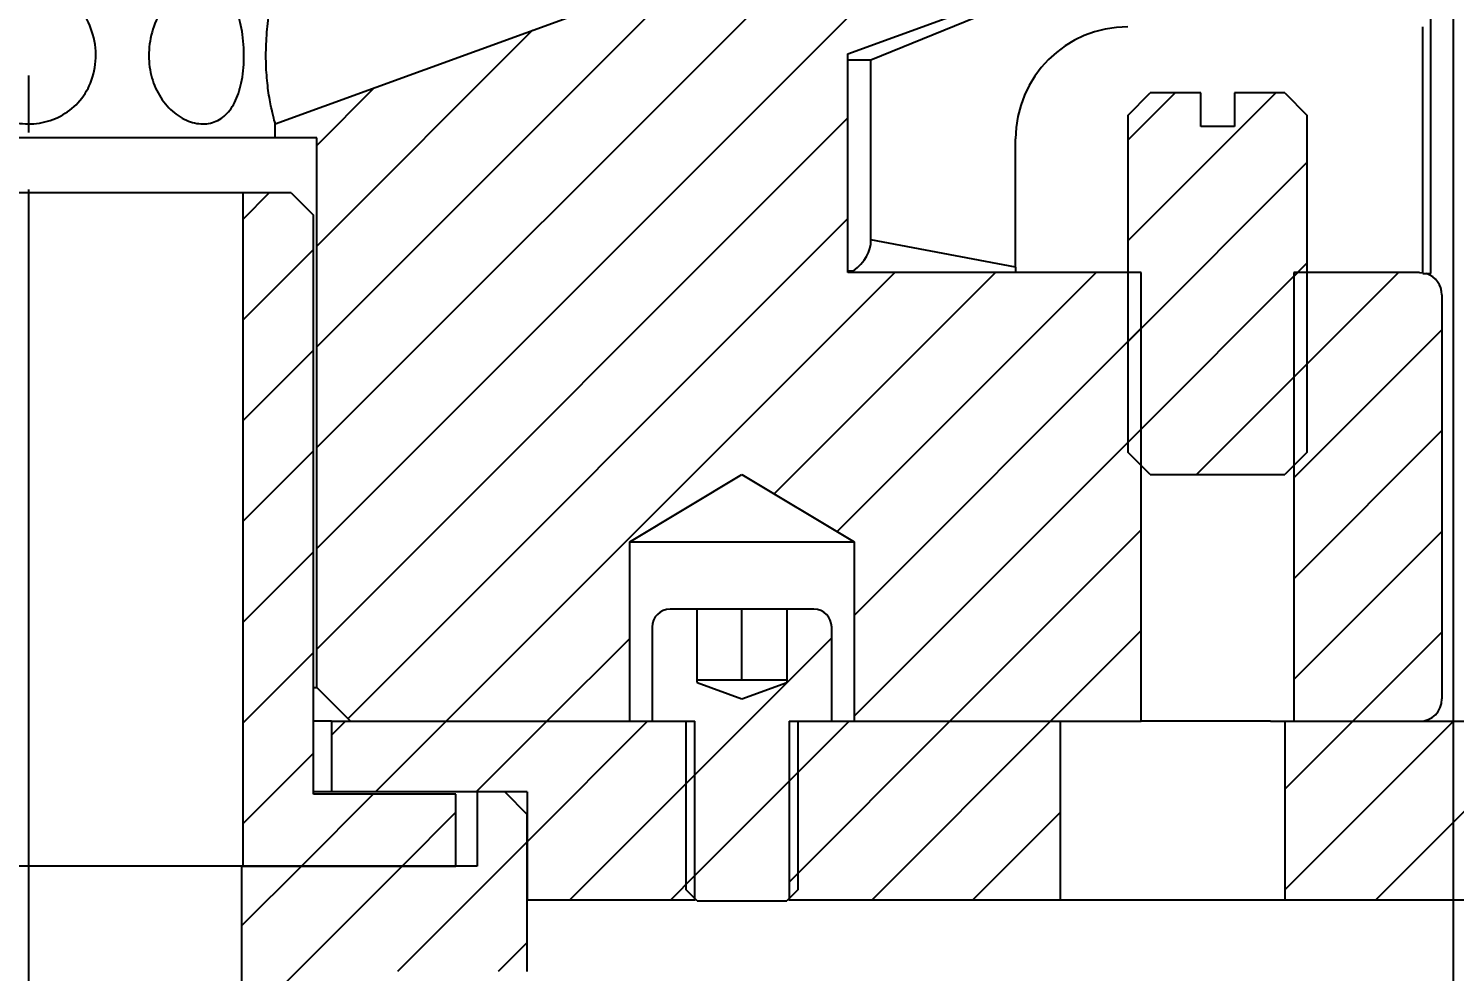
# Model space of a CAD drawing. Header units: millimetres. Extents: x 8 to 832, y 8 to 585.
# Drawn here: x 520.3 to 583.8, y 108.5 to 150.5 of the extents above; entities that cross this region are included whole.
import ezdxf

# ---------------------------------------------------------------- set-up
doc = ezdxf.new("R2010")
doc.units = ezdxf.units.MM
doc.linetypes.add('CENTERX2', pattern=[20.32, 12.7, -2.54, 2.54, -2.54])
for name, color, linetype in [('CENTERLINE', 4, 'CENTERX2'), ('DIMENSIONS', 2, 'Continuous'), ('HATCH', 3, 'Continuous')]:
    doc.layers.add(name, color=color, linetype=linetype)
doc.layers.add('OUTLINE', color=7, linetype='Continuous', lineweight=25)
doc.styles.add('SLDTEXTSTYLE0', font='TXT', dxfattribs={"width": 0.75})
doc.dimstyles.new('SLDDIMSTYLE0', dxfattribs={"dimtxt": 3.5, "dimasz": 2, "dimexe": 0, "dimexo": 0.0625, "dimgap": 0.875, "dimtad": 1, "dimrnd": 1e-09, "dimzin": 12, "dimdsep": 46, "dimtxsty": 'SLDTEXTSTYLE0', "dimsah": 1, "dimcen": 0.09, "dimadec": 0, "dimazin": 3, "dimtfac": 1, "dimtofl": 0, "dimtmove": 0, "dimatfit": 3, "dimfxl": 0, "dimfrac": 2, "dimtolj": 1, "dimtzin": 12, "dimarcsym": 0})

# ---------------------------------------------------------------- blocks, each defined once
blk = doc.blocks.new('SW_HATCH_0')
at = {"layer": 'HATCH', "color": 0}
for p, q in [((312.179, -47.031), (281.85, -77.36)), ((305.587, -49.133), (281.85, -72.87)), ((298.528, -51.702), (281.85, -68.38)), ((291.468, -54.272), (281.85, -63.89)), ((284.409, -56.841), (281.85, -59.4)), ((324.594, -57.066), (318, -63.661)), ((320.104, -57.066), (318, -59.171)), ((305.525, -58.175), (281.85, -81.85)), ((326, -60.151), (318, -68.151)), ((279.733, -61.516), (278.55, -62.7)), ((305.525, -62.666), (283.237, -84.953)), ((281.7, -64.04), (278.55, -67.19)), ((326, -64.641), (318, -72.641)), ((307.614, -65.066), (287.614, -85.066)), ((312.104, -65.066), (302.242, -74.929)), ((316.594, -65.066), (305.047, -76.614)), ((330.065, -65.066), (325.4, -69.731)), ((325.575, -65.066), (325.4, -65.241)), ((318.6, -67.551), (305.8, -80.351)), ((332, -67.621), (325.4, -74.221)), ((281.7, -68.53), (278.55, -71.68)), ((326, -69.131), (321.065, -74.066)), ((318.6, -72.041), (305.8, -84.841)), ((332, -72.112), (325.4, -78.712)), ((281.7, -73.02), (278.55, -76.17)), ((318.6, -76.531), (310.065, -85.066)), ((332, -76.602), (325.4, -83.202)), ((281.7, -77.51), (278.55, -80.66)), ((304.8, -81.351), (298.3, -87.851)), ((318.6, -81.021), (314.555, -85.066)), ((332, -81.092), (328.025, -85.066)), ((295.8, -81.371), (292.104, -85.066)), ((281.7, -82), (278.55, -85.15)), ((283.124, -85.066), (282.5, -85.69)), ((287.614, -85.066), (284.464, -88.216)), ((292.104, -85.066), (288.954, -88.216)), ((296.594, -85.066), (291.225, -90.436)), ((305.575, -85.066), (302.9, -87.741)), ((310.065, -85.066), (302.9, -92.231)), ((314.555, -85.066), (306.605, -93.016)), ((328.025, -85.066), (325, -88.092)), ((332.515, -85.066), (325, -92.582)), ((337.006, -85.066), (329.056, -93.016)), ((281.7, -86.49), (278.55, -89.64)), ((298.7, -87.451), (293.135, -93.016)), ((303.3, -87.341), (298.3, -92.341)), ((284.364, -88.316), (281.164, -91.516)), ((288.05, -89.121), (285.654, -91.516)), ((315, -89.112), (311.095, -93.016)), ((291.225, -90.436), (285.444, -96.216)), ((281.164, -91.516), (278.5, -94.181)), ((285.654, -91.516), (278.5, -98.671)), ((298.7, -91.941), (297.625, -93.016)), ((291.225, -94.926), (289.935, -96.216))]:
    blk.add_line(p, q, dxfattribs=at)
blk = doc.blocks.new('_D_13')
at = {"layer": 'DIMENSIONS'}
for p, q in [((583.772, 175.413), (583.772, 68.582)), ((520.272, 130.638), (520.272, 68.582)), ((520.272, 70.582), (583.772, 70.582))]:
    blk.add_line(p, q, dxfattribs=at)
for points in [[(520.272, 70.582), (522.272, 70.082), (522.272, 71.082)], [(583.772, 70.582), (581.772, 71.082), (581.772, 70.082)]]:
    blk.add_solid(points, dxfattribs=at)
at = {"layer": 'DIMENSIONS', "insert": (547.497, 75.094), "char_height": 3.5, "attachment_point": 1, "style": 'SLDTEXTSTYLE0'}
blk.add_mtext('63,5', dxfattribs=at)
blk = doc.blocks.new('_D_14')
at = {"layer": 'DIMENSIONS'}
for p, q in [((583.772, 159.239), (583.772, 68.582)), ((647.272, 133.525), (647.272, 68.582)), ((647.272, 70.582), (583.772, 70.582))]:
    blk.add_line(p, q, dxfattribs=at)
for points in [[(583.772, 70.582), (585.772, 70.082), (585.772, 71.082)], [(647.272, 70.582), (645.272, 71.082), (645.272, 70.082)]]:
    blk.add_solid(points, dxfattribs=at)
at = {"layer": 'DIMENSIONS', "insert": (610.997, 75.094), "char_height": 3.5, "attachment_point": 1, "style": 'SLDTEXTSTYLE0'}
blk.add_mtext('63,5', dxfattribs=at)

msp = doc.modelspace()

# ---------------------------------------------------------------- linework, layer by layer
at = {"layer": 'CENTERLINE'}
msp.add_line((520.272, 468.427), (520.272, 113.667), dxfattribs=at)
at = {"layer": 'OUTLINE'}
for p, q in [((582.772, 139.557), (582.772, 408.812)), ((531.272, 146.228), (563.356, 157.905)), ((557.822, 149.087), (566.272, 152.526)), ((556.797, 149.357), (563.456, 151.781)), ((582.418, 139.557), (582.418, 150.557)), ((556.797, 139.607), (556.797, 149.357)), ((556.797, 149.087), (557.822, 149.087)), ((557.822, 141.057), (557.822, 149.087)), ((569.272, 146.607), (570.272, 147.607)), ((572.522, 147.607), (570.272, 147.607)), ((572.522, 146.107), (572.522, 147.607)), ((574.022, 147.607), (574.022, 146.107)), ((576.272, 147.607), (574.022, 147.607)), ((576.272, 147.607), (577.272, 146.607)), ((531.272, 145.607), (531.272, 146.228)), ((569.272, 146.607), (569.272, 131.607)), ((577.272, 131.607), (577.272, 146.607)), ((531.272, 145.607), (509.272, 145.607)), ((533.122, 145.607), (531.272, 145.607)), ((533.122, 121.107), (533.122, 145.607)), ((564.272, 139.848), (564.272, 145.557)), ((574.022, 146.107), (572.522, 146.107)), ((529.822, 143.157), (510.722, 143.157)), ((529.822, 143.157), (529.822, 113.157)), ((531.972, 143.157), (529.822, 143.157)), ((531.972, 143.157), (532.972, 142.157)), ((532.972, 116.357), (532.972, 142.157)), ((564.272, 139.848), (557.822, 141.057)), ((564.272, 139.848), (564.272, 139.607)), ((557.031, 139.668), (556.797, 139.677)), ((569.872, 139.607), (556.797, 139.607)), ((569.872, 119.607), (569.872, 139.607)), ((576.672, 139.607), (576.672, 119.607)), ((582.272, 139.607), (576.672, 139.607)), ((582.272, 139.607), (582.418, 139.596)), ((582.418, 139.557), (582.772, 139.557)), ((583.272, 138.607), (583.272, 120.607)), ((570.272, 130.607), (569.272, 131.607)), ((577.272, 131.607), (576.272, 130.607)), ((547.072, 127.607), (552.072, 130.611)), ((552.072, 130.611), (557.072, 127.607)), ((570.272, 130.607), (576.272, 130.607)), ((547.072, 119.607), (547.072, 127.607)), ((547.072, 127.607), (557.072, 127.607)), ((557.072, 127.607), (557.072, 119.607)), ((550.072, 124.607), (548.872, 124.607)), ((550.072, 121.335), (550.072, 124.607)), ((552.072, 124.607), (550.072, 124.607)), ((552.072, 121.447), (552.072, 124.607)), ((554.072, 124.607), (552.072, 124.607)), ((554.072, 124.607), (554.072, 121.335)), ((555.272, 124.607), (554.072, 124.607)), ((548.072, 123.807), (548.072, 119.607)), ((556.072, 119.607), (556.072, 123.807)), ((550.072, 121.447), (552.072, 121.447)), ((552.072, 121.447), (554.072, 121.447)), ((532.972, 121.107), (533.122, 121.107)), ((534.622, 119.607), (533.122, 121.107)), ((550.072, 121.335), (552.072, 120.607)), ((552.072, 120.607), (554.072, 121.335)), ((533.772, 119.607), (532.972, 119.607)), ((533.772, 119.607), (533.772, 116.457)), ((533.772, 119.607), (549.972, 119.607)), ((534.622, 119.607), (547.072, 119.607)), ((548.072, 119.607), (549.572, 119.607)), ((549.572, 119.607), (549.572, 112.107)), ((549.972, 111.657), (549.972, 119.607)), ((554.172, 119.607), (554.172, 111.657)), ((554.172, 119.607), (566.272, 119.607)), ((554.572, 119.607), (556.072, 119.607)), ((554.572, 112.107), (554.572, 119.607)), ((557.072, 119.607), (569.872, 119.607)), ((566.272, 111.657), (566.272, 119.607)), ((575.632, 119.607), (569.872, 119.607)), ((575.632, 119.607), (576.272, 119.607)), ((576.272, 119.607), (576.272, 111.657)), ((576.272, 119.607), (591.272, 119.607)), ((576.672, 119.607), (582.272, 119.607)), ((533.772, 116.457), (532.972, 116.457)), ((539.322, 116.357), (532.972, 116.357)), ((542.497, 116.457), (533.772, 116.457)), ((539.322, 113.157), (539.322, 116.357)), ((540.272, 116.457), (540.272, 113.157)), ((541.497, 116.457), (540.272, 116.457)), ((541.497, 116.457), (542.497, 115.457)), ((542.497, 116.457), (542.497, 111.657)), ((542.497, 108.457), (542.497, 115.457)), ((529.772, 113.157), (510.772, 113.157)), ((529.772, 113.157), (529.772, 92.457)), ((540.272, 113.157), (529.772, 113.157)), ((529.822, 113.157), (539.322, 113.157)), ((550.072, 111.607), (549.572, 112.107)), ((554.572, 112.107), (554.072, 111.607)), ((542.497, 111.657), (549.972, 111.657)), ((550.022, 111.657), (549.972, 111.657)), ((550.072, 111.607), (554.072, 111.607)), ((554.172, 111.657), (554.122, 111.657)), ((554.172, 111.657), (566.272, 111.657)), ((566.272, 111.657), (576.272, 111.657)), ((576.272, 111.657), (591.272, 111.657))]:
    msp.add_line(p, q, dxfattribs=at)
for centre, radius, start, end in [((569.272, 145.557), 5, 90, 180), ((582.272, 138.607), 1, 0, 71.80513), ((548.872, 123.807), 0.8, 90, 180), ((555.272, 123.807), 0.8, 0, 90), ((582.272, 120.607), 1, 270, 360)]:
    msp.add_arc(centre, radius, start, end, dxfattribs=at)
msp.add_ellipse((523.438, 147.504), major_axis=(34.358, -6.727), ratio=0.202193, start_param=6.107836, end_param=6.322754, dxfattribs=at)
for points, knots in [([(520.272, 152.613), (520.573, 152.582), (521.174, 152.519), (521.985, 152.048), (522.672, 151.333), (523.167, 150.346), (523.341, 149.183), (523.109, 148.051), (522.532, 147.145), (521.723, 146.528), (520.763, 146.212), (519.745, 146.217), (518.782, 146.548), (517.99, 147.173), (517.458, 148.027), (517.229, 149.022), (517.314, 150.082), (517.73, 151.134), (518.444, 151.973), (519.34, 152.514), (519.967, 152.58), (520.272, 152.613)], [0, 0, 0, 0, 0.04616, 0.092179, 0.141716, 0.198874, 0.260583, 0.319585, 0.373081, 0.424069, 0.475087, 0.526558, 0.578172, 0.629649, 0.680664, 0.731611, 0.78459, 0.842159, 0.903776, 0.953148, 1, 1, 1, 1]), ([(528.051, 152.613), (528.258, 152.582), (528.672, 152.519), (529.172, 152.048), (529.564, 151.333), (529.824, 150.346), (529.911, 149.183), (529.795, 148.051), (529.488, 147.145), (529.017, 146.528), (528.401, 146.212), (527.679, 146.217), (526.934, 146.548), (526.273, 147.173), (525.803, 148.027), (525.595, 149.022), (525.672, 150.082), (526.046, 151.134), (526.656, 151.973), (527.374, 152.514), (527.829, 152.58), (528.051, 152.613)], [0, 0, 0, 0, 0.04616, 0.092179, 0.141716, 0.198874, 0.260583, 0.319585, 0.373081, 0.424069, 0.475087, 0.526558, 0.578172, 0.629649, 0.680665, 0.731612, 0.78459, 0.842159, 0.903776, 0.953148, 1, 1, 1, 1]), ([(531.272, 146.228), (531.27, 146.236), (531.263, 146.262), (531.183, 146.55), (531.04, 147.173), (530.908, 148.028), (530.843, 149.022), (530.868, 150.082), (530.98, 151.134), (531.129, 151.973), (531.249, 152.514), (531.265, 152.58), (531.272, 152.613)], [0, 0, 0, 0, 0.053327, 0.156532, 0.259463, 0.361472, 0.463343, 0.569276, 0.684389, 0.807594, 0.906317, 1, 1, 1, 1])]:
    msp.add_open_spline(points, degree=3, knots=knots, dxfattribs=at)

# ---------------------------------------------------------------- block references
at = {"layer": 'HATCH'}
msp.add_blockref('SW_HATCH_0', (251.272, 204.673), dxfattribs=at)

# ---------------------------------------------------------------- dimensions: what is measured, and where the dimension line sits
at = {"layer": 'DIMENSIONS'}
for p1, picture, middle in [((520.272, 302.392), '_D_13', (552.022, 73.358)), ((647.272, 302.392), '_D_14', (615.522, 73.358))]:
    dim = msp.add_linear_dim(base=(583.772, 73.358), p1=p1, p2=(583.772, 302.392), dimstyle='SLDDIMSTYLE0', dxfattribs=at)
    dim.commit()
    dim.dimension.update_dxf_attribs({"geometry": picture, "text_midpoint": middle, "dimtype": 160})

doc.saveas('drawing.dxf')
